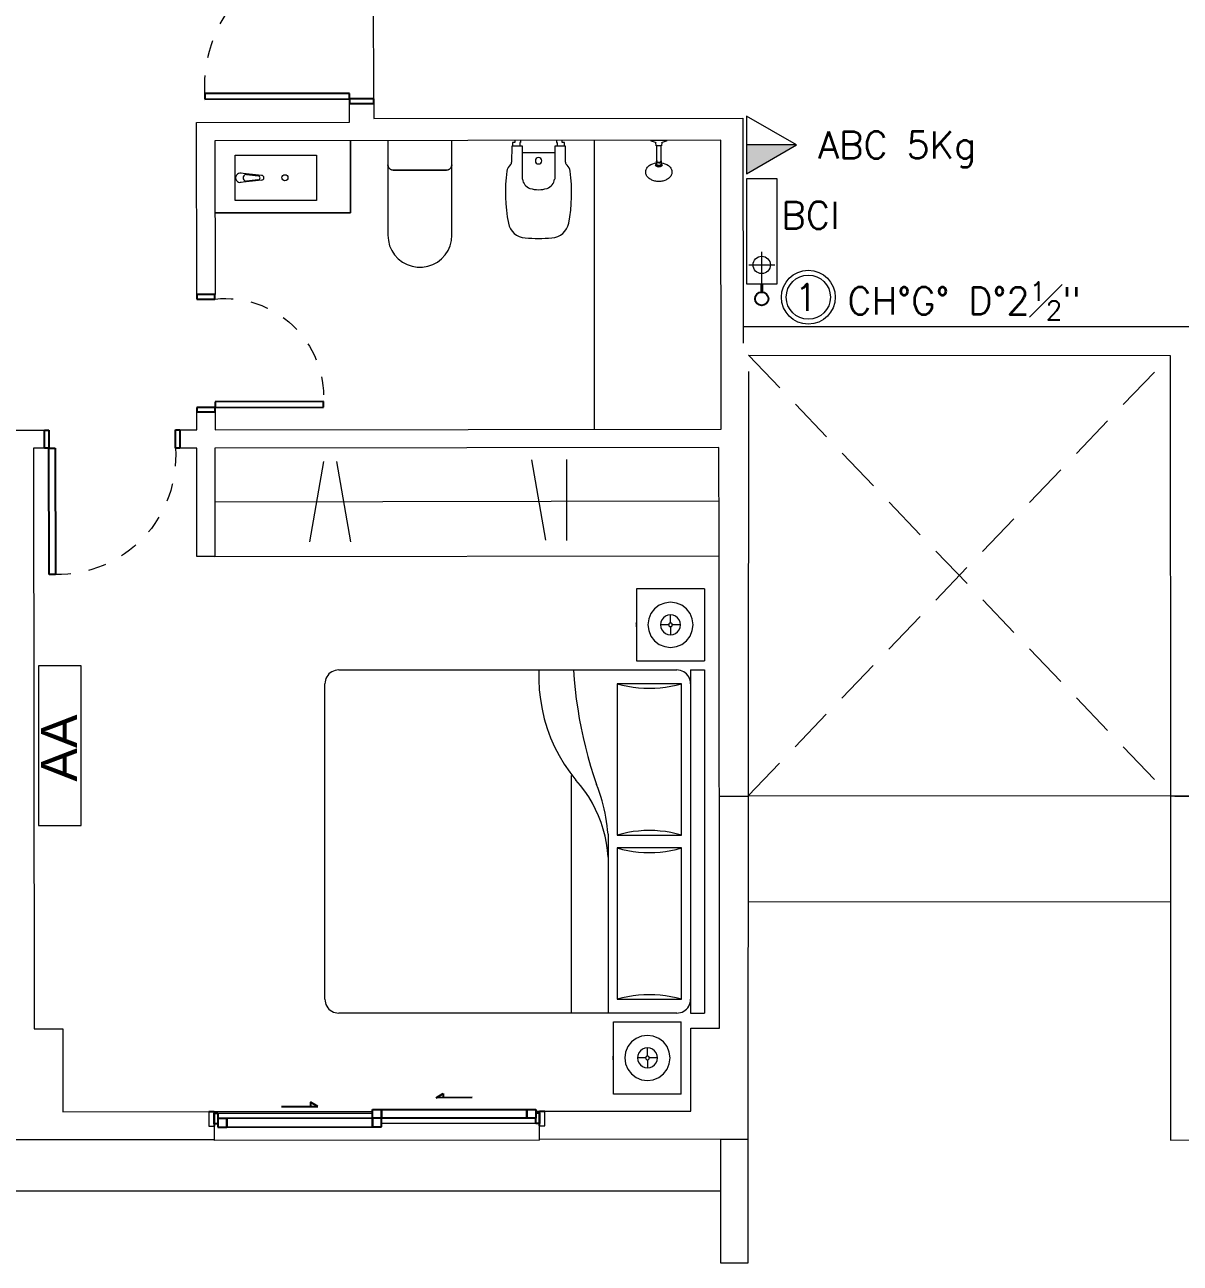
# Model space of a CAD drawing. Header units: millimetres. Extents: x 917 to 1168, y -421 to -23.
# Drawn here: x 1062.78 to 1069.17, y -298.29 to -291.43 of the extents above; entities that cross this region are included whole.
import ezdxf
from ezdxf.enums import TextEntityAlignment as Align

# ---------------------------------------------------------------- set-up
doc = ezdxf.new("R2010")
doc.units = ezdxf.units.MM
doc.header["$LTSCALE"] = 0.1
for name, pattern in [('CONTINUA', [0]), ('HIDDEN', [0.375, 0.25, -0.125]), ('Trazo', [0.00635, 0.003175, -0.003175])]:
    doc.linetypes.add(name, pattern=pattern)
doc.layers.get('0').update_dxf_attribs({"lineweight": 5})
for name, color, linetype, lineweight in [('00_Incendio_Bocas Incendio', 1, 'Continuous', 30), ('00_Incendio_Cañeria', 1, 'Continuous', 30), ('00_Incendio_Matafuego', 1, 'Continuous', 20), ('00_Incendio_Montantes', 1, 'Continuous', 30), ('00_Incendio_Numeracion Montantes', 1, 'Continuous', 30), ('00_Incendio_Textos', 7, 'Continuous', 13), ('A-DETL-GENF', 7, 'Continuous', 5), ('A-DOOR', 7, 'Continuous', 5), ('A-GLAZ', 7, 'Continuous', 5), ('A-GLAZ-SILL', 7, 'Continuous', 5), ('Arq-Equipamiento', 250, 'Continuous', 5), ('MUEBLES', 250, 'Continuous', 5), ('P-SANR-FIXT', 7, 'Continuous', 5)]:
    doc.layers.add(name, color=color, linetype=linetype, lineweight=lineweight)
doc.layers.add('A-DOOR-HDLN', color=5, linetype='Trazo', lineweight=5, true_color=0x0000ff)
doc.styles.add('Instal Sanit', font='techb___.ttf', dxfattribs={"height": 0.15})
doc.styles.add('Romans', font='romans.shx')
doc.styles.get("Standard").update_dxf_attribs({"font": 'arial.ttf'})

# ---------------------------------------------------------------- blocks, each defined once
blk = doc.blocks.new('Family7 - Puerta OBLAK - Acceso-2885777-1-TORRE-ARQ-PB')
at = {"layer": 'A-DOOR', "color": 8, "lineweight": 25}
for p, q in [((-0.425, -0.0668), (-0.425, 0.0668)), ((-0.425, 0.0668), (-0.4, 0.0668)), ((-0.4, 0.0668), (-0.4, -0.0668)), ((0.4, -0.0668), (0.4, 0.0668)), ((0.4, 0.0668), (0.425, 0.0668)), ((0.425, 0.0668), (0.425, -0.0668)), ((-0.4, -0.0668), (-0.425, -0.0668)), ((-0.4, -0.0667), (-0.3693, -0.0667)), ((-0.4, -0.8667), (-0.4, -0.0667)), ((-0.3693, -0.0667), (-0.3693, -0.8667)), ((0.425, -0.0668), (0.4, -0.0668)), ((-0.3693, -0.8667), (-0.4, -0.8667))]:
    blk.add_line(p, q, dxfattribs=at)
at = {"layer": 'A-DOOR-HDLN', "color": 8}
blk.add_arc((-0.3269, -0.1376), 0.7303, 266.67006, 5.56979, dxfattribs=at)
blk = doc.blocks.new('Family6 - Puerta OBLAK - Baño-2882883-1-TORRE-ARQ-PB')
at = {"layer": 'A-DOOR', "color": 8, "lineweight": 25}
for p, q in [((-0.3, 0.6507), (-0.2685, 0.6507)), ((-0.3, 0.0507), (-0.3, 0.6507)), ((-0.2685, 0.6507), (-0.2685, 0.0507)), ((-0.325, -0.05), (-0.325, 0.05)), ((-0.325, 0.05), (-0.3, 0.05)), ((-0.2685, 0.0507), (-0.3, 0.0507)), ((-0.3, 0.05), (-0.3, -0.05)), ((0.3, -0.05), (0.3, 0.05)), ((0.3, 0.05), (0.325, 0.05)), ((0.325, 0.05), (0.325, -0.05)), ((-0.3, -0.05), (-0.325, -0.05)), ((0.325, -0.05), (0.3, -0.05))]:
    blk.add_line(p, q, dxfattribs=at)
at = {"layer": 'A-DOOR-HDLN', "color": 8}
blk.add_arc((-0.2437, 0.1049), 0.5464, 354.31204, 92.59832, dxfattribs=at)
blk = doc.blocks.new('Windows_Opening-Slide_UFME_Fenetre_Coulissante_2V - 1_20 x 1_80-2559393-1-TORRE-ARQ-PB')
at = {"layer": 'A-GLAZ', "color": 8, "lineweight": 25}
for p, q in [((-0.9, -0.078), (-0.9, 0.002)), ((-0.88, 0.008), (-0.83, 0.008)), ((-0.88, -0.04), (-0.88, 0.008)), ((-0.83, 0.008), (-0.025, 0.008)), ((-0.83, -0.04), (-0.83, 0.008)), ((-0.83, 0.008), (-0.83, -0.04)), ((-0.025, 0.008), (-0.025, -0.04)), ((-0.025, -0.04), (-0.025, 0.008)), ((-0.025, 0.008), (0.025, 0.008)), ((0.025, 0.008), (0.025, -0.04)), ((0.9, 0.002), (0.9, -0.078)), ((-0.88, -0.011), (-0.9, -0.011)), ((-0.9, -0.011), (-0.9, -0.069)), ((-0.83, -0.04), (-0.88, -0.04)), ((-0.88, -0.069), (-0.88, -0.04)), ((-0.025, -0.04), (-0.83, -0.04)), ((0.025, -0.04), (-0.025, -0.04)), ((0.025, -0.04), (-0.025, -0.04)), ((-0.025, -0.04), (-0.025, -0.088)), ((0.83, -0.04), (0.025, -0.04)), ((0.025, -0.04), (0.025, -0.088)), ((0.025, -0.088), (0.025, -0.04)), ((0.83, -0.088), (0.83, -0.04)), ((0.88, -0.04), (0.83, -0.04)), ((0.83, -0.04), (0.83, -0.088)), ((0.9, -0.011), (0.88, -0.011)), ((0.88, -0.011), (0.88, -0.04)), ((0.88, -0.088), (0.88, -0.04)), ((0.9, -0.069), (0.9, -0.011)), ((-0.93, -0.078), (-0.9, -0.078)), ((-0.9, -0.069), (-0.88, -0.069)), ((-0.5275, -0.106), (-0.3275, -0.106)), ((-0.3675, -0.1291), (-0.3675, -0.106)), ((-0.3275, -0.106), (-0.3675, -0.1291)), ((-0.025, -0.088), (0.025, -0.088)), ((0.025, -0.088), (0.83, -0.088)), ((0.83, -0.088), (0.88, -0.088)), ((0.88, -0.069), (0.9, -0.069)), ((0.9, -0.078), (0.93, -0.078)), ((0.3275, -0.154), (0.3675, -0.1771)), ((0.5275, -0.154), (0.3275, -0.154)), ((0.3675, -0.1771), (0.3675, -0.154))]:
    blk.add_line(p, q, dxfattribs=at)
at = {"layer": 'A-GLAZ', "color": 8}
for p, q in [((0.88, -0.011), (0.025, -0.011)), ((-0.9, -0.078), (-0.025, -0.078)), ((-0.88, -0.069), (-0.025, -0.069)), ((0.88, -0.078), (0.9, -0.078))]:
    blk.add_line(p, q, dxfattribs=at)
at = {"layer": 'A-GLAZ-SILL', "color": 8}
for p, q in [((-0.9, 0.078), (-0.9, 0.082)), ((0.9, 0.082), (-0.9, 0.082)), ((0.9, 0.082), (0.9, 0.078))]:
    blk.add_line(p, q, dxfattribs=at)
blk = doc.blocks.new('Family5 - Puerta OPBLAK - Dormitorio-2880729-1-TORRE-ARQ-PB')
at = {"layer": 'A-DOOR', "color": 8, "lineweight": 25}
for p, q in [((-0.35, 0.05), (-0.375, 0.05)), ((-0.375, 0.05), (-0.375, -0.05)), ((-0.35, -0.05), (-0.35, 0.05)), ((0.375, 0.05), (0.35, 0.05)), ((0.35, 0.05), (0.35, -0.05)), ((0.375, -0.05), (0.375, 0.05)), ((-0.375, -0.05), (-0.35, -0.05)), ((0.35, -0.05), (0.315, -0.05)), ((0.315, -0.05), (0.315, -0.75)), ((0.35, -0.75), (0.35, -0.05)), ((0.35, -0.05), (0.375, -0.05)), ((0.315, -0.75), (0.35, -0.75))]:
    blk.add_line(p, q, dxfattribs=at)
at = {"layer": 'A-DOOR-HDLN', "color": 8}
blk.add_arc((0.3017, -0.0967), 0.6534, 175.89838, 271.16402, dxfattribs=at)
blk = doc.blocks.new('cama grande')
at = {"layer": 'MUEBLES'}
for p, q in [((584.8597, 704.5615), (584.8847, 704.5615)), ((584.8597, 704.5615), (584.8597, 704.1865)), ((584.8847, 704.5615), (585.2597, 704.5615)), ((585.2597, 704.1866), (585.2597, 704.5615)), ((585.3097, 704.5615), (587.2097, 704.5615)), ((585.3097, 704.4853), (585.3097, 704.5615)), ((587.2097, 704.4853), (587.2097, 704.5615)), ((584.9972, 704.4822), (584.9713, 704.4624)), ((585.0273, 704.4947), (584.9972, 704.4822)), ((585.0597, 704.499), (585.0273, 704.4947)), ((585.092, 704.4947), (585.0597, 704.499)), ((585.1221, 704.4822), (585.092, 704.4947)), ((585.148, 704.4624), (585.1221, 704.4822)), ((585.3097, 704.4853), (585.3859, 704.4853)), ((585.3478, 704.475), (585.3395, 704.4695)), ((585.3567, 704.4795), (585.3478, 704.475)), ((585.3661, 704.4827), (585.3567, 704.4795)), ((585.3759, 704.4846), (585.3661, 704.4827)), ((585.3859, 704.4853), (585.3759, 704.4846)), ((585.3859, 704.4853), (587.1335, 704.4853)), ((587.1434, 704.4846), (587.1335, 704.4853)), ((587.1335, 704.4853), (587.2097, 704.4853)), ((587.1532, 704.4827), (587.1434, 704.4846)), ((587.1626, 704.4795), (587.1532, 704.4827)), ((587.1716, 704.475), (587.1626, 704.4795)), ((587.1799, 704.4695), (587.1716, 704.475)), ((584.939, 704.4064), (584.9347, 704.374)), ((584.9515, 704.4365), (584.939, 704.4064)), ((584.9713, 704.4624), (584.9515, 704.4365)), ((585.0208, 704.4129), (585.012, 704.4015)), ((585.0322, 704.4217), (585.0208, 704.4129)), ((585.0454, 704.4272), (585.0322, 704.4217)), ((585.0597, 704.4291), (585.0454, 704.4272)), ((585.0597, 704.4291), (585.0597, 704.384)), ((585.0739, 704.4272), (585.0597, 704.4291)), ((585.0872, 704.4217), (585.0739, 704.4272)), ((585.0986, 704.4129), (585.0872, 704.4217)), ((585.1073, 704.4015), (585.0986, 704.4129)), ((585.1679, 704.4365), (585.148, 704.4624)), ((585.1804, 704.4064), (585.1679, 704.4365)), ((585.1846, 704.374), (585.1804, 704.4064)), ((585.3103, 704.419), (585.3097, 704.4091)), ((585.3097, 703.8376), (585.3097, 704.4091)), ((585.3123, 704.4288), (585.3103, 704.419)), ((585.3155, 704.4382), (585.3123, 704.4288)), ((585.3199, 704.4472), (585.3155, 704.4382)), ((585.3254, 704.4554), (585.3199, 704.4472)), ((585.332, 704.4629), (585.3254, 704.4554)), ((585.3395, 704.4695), (585.332, 704.4629)), ((586.2241, 704.4345), (585.3859, 704.4345)), ((585.3936, 704.4054), (585.3859, 704.4345)), ((585.3859, 704.4345), (585.3859, 704.0789)), ((585.3999, 704.3761), (585.3936, 704.4054)), ((586.2163, 704.4054), (586.21, 704.3761)), ((586.2241, 704.4345), (586.2163, 704.4054)), ((586.2241, 704.0789), (586.2241, 704.4345)), ((587.1335, 704.4345), (586.2953, 704.4345)), ((586.2953, 704.4345), (586.2953, 704.0789)), ((586.303, 704.4054), (586.2953, 704.4345)), ((586.3093, 704.3761), (586.303, 704.4054)), ((587.1257, 704.4054), (587.1194, 704.3761)), ((587.1335, 704.4345), (587.1257, 704.4054)), ((587.1335, 704.0789), (587.1335, 704.4345)), ((587.1873, 704.4629), (587.1799, 704.4695)), ((587.1939, 704.4554), (587.1873, 704.4629)), ((587.1995, 704.4472), (587.1939, 704.4554)), ((587.2039, 704.4382), (587.1995, 704.4472)), ((587.2071, 704.4288), (587.2039, 704.4382)), ((587.209, 704.419), (587.2071, 704.4288)), ((587.2097, 704.4091), (587.209, 704.419)), ((587.2097, 704.4091), (587.2097, 704.0281)), ((587.6329, 704.4338), (587.2579, 704.4338)), ((587.2579, 704.059), (587.2579, 704.4338)), ((587.6579, 704.4338), (587.6329, 704.4338)), ((587.6579, 704.4338), (587.6579, 704.0589)), ((584.9347, 704.374), (584.939, 704.3417)), ((584.939, 704.3417), (584.9515, 704.3116)), ((585.0065, 704.3883), (585.0046, 704.374)), ((585.0496, 704.374), (585.0046, 704.374)), ((585.0046, 704.374), (585.0065, 704.3598)), ((585.012, 704.4015), (585.0065, 704.3883)), ((585.0065, 704.3598), (585.012, 704.3465)), ((585.012, 704.3465), (585.0208, 704.3351)), ((585.05, 704.3766), (585.0496, 704.374)), ((585.0496, 704.374), (585.05, 704.3714)), ((585.051, 704.379), (585.05, 704.3766)), ((585.05, 704.3714), (585.051, 704.369)), ((585.0526, 704.3811), (585.051, 704.379)), ((585.051, 704.369), (585.0526, 704.3669)), ((585.0547, 704.3827), (585.0526, 704.3811)), ((585.0526, 704.3669), (585.0547, 704.3654)), ((585.0571, 704.3837), (585.0547, 704.3827)), ((585.0547, 704.3654), (585.0571, 704.3644)), ((585.0597, 704.384), (585.0571, 704.3837)), ((585.0571, 704.3644), (585.0597, 704.364)), ((585.0623, 704.3837), (585.0597, 704.384)), ((585.0597, 704.364), (585.0623, 704.3644)), ((585.0597, 704.364), (585.0597, 704.319)), ((585.0647, 704.3827), (585.0623, 704.3837)), ((585.0623, 704.3644), (585.0647, 704.3654)), ((585.0667, 704.3811), (585.0647, 704.3827)), ((585.0647, 704.3654), (585.0667, 704.3669)), ((585.0683, 704.379), (585.0667, 704.3811)), ((585.0667, 704.3669), (585.0683, 704.369)), ((585.0693, 704.3766), (585.0683, 704.379)), ((585.0683, 704.369), (585.0693, 704.3714)), ((585.0697, 704.374), (585.0693, 704.3766)), ((585.0693, 704.3714), (585.0697, 704.374)), ((585.0697, 704.374), (585.1147, 704.374)), ((585.0986, 704.3351), (585.1073, 704.3465)), ((585.1128, 704.3883), (585.1073, 704.4015)), ((585.1073, 704.3465), (585.1128, 704.3598)), ((585.1147, 704.374), (585.1128, 704.3883)), ((585.1128, 704.3598), (585.1147, 704.374)), ((585.1679, 704.3116), (585.1804, 704.3417)), ((585.1804, 704.3417), (585.1846, 704.374)), ((585.4049, 704.3465), (585.3999, 704.3761)), ((585.4084, 704.3166), (585.4049, 704.3465)), ((586.205, 704.3465), (586.2015, 704.3166)), ((586.21, 704.3761), (586.205, 704.3465)), ((586.3143, 704.3465), (586.3093, 704.3761)), ((586.3178, 704.3166), (586.3143, 704.3465)), ((587.1144, 704.3465), (587.1109, 704.3166)), ((587.1194, 704.3761), (587.1144, 704.3465)), ((587.3954, 704.3546), (587.3695, 704.3348)), ((587.4256, 704.3671), (587.3954, 704.3546)), ((587.4579, 704.3714), (587.4256, 704.3671)), ((587.4902, 704.3671), (587.4579, 704.3714)), ((587.5204, 704.3546), (587.4902, 704.3671)), ((587.5462, 704.3348), (587.5204, 704.3546)), ((584.9515, 704.3116), (584.9713, 704.2857)), ((584.9713, 704.2857), (584.9972, 704.2658)), ((585.0208, 704.3351), (585.0322, 704.3264)), ((585.0322, 704.3264), (585.0454, 704.3209)), ((585.0454, 704.3209), (585.0597, 704.319)), ((585.0597, 704.319), (585.0739, 704.3209)), ((585.0739, 704.3209), (585.0872, 704.3264)), ((585.0872, 704.3264), (585.0986, 704.3351)), ((585.1221, 704.2658), (585.148, 704.2857)), ((585.148, 704.2857), (585.1679, 704.3116)), ((585.4106, 704.2867), (585.4084, 704.3166)), ((585.4113, 704.2567), (585.4106, 704.2867)), ((586.1994, 704.2867), (586.1987, 704.2567)), ((586.2015, 704.3166), (586.1994, 704.2867)), ((586.32, 704.2867), (586.3178, 704.3166)), ((586.3207, 704.2567), (586.32, 704.2867)), ((587.1088, 704.2867), (587.1081, 704.2567)), ((587.1109, 704.3166), (587.1088, 704.2867)), ((587.3372, 704.2788), (587.3329, 704.2464)), ((587.3497, 704.3089), (587.3372, 704.2788)), ((587.3695, 704.3348), (587.3497, 704.3089)), ((587.4102, 704.2739), (587.4047, 704.2607)), ((587.419, 704.2853), (587.4102, 704.2739)), ((587.4304, 704.2941), (587.419, 704.2853)), ((587.4437, 704.2996), (587.4304, 704.2941)), ((587.4579, 704.3014), (587.4437, 704.2996)), ((587.4579, 704.3014), (587.4579, 704.2564)), ((587.4721, 704.2996), (587.4579, 704.3014)), ((587.4854, 704.2941), (587.4721, 704.2996)), ((587.4968, 704.2853), (587.4854, 704.2941)), ((587.5055, 704.2739), (587.4968, 704.2853)), ((587.511, 704.2607), (587.5055, 704.2739)), ((587.5661, 704.3089), (587.5462, 704.3348)), ((587.5786, 704.2788), (587.5661, 704.3089)), ((587.5828, 704.2464), (587.5786, 704.2788)), ((584.9972, 704.2658), (585.0273, 704.2533)), ((585.0273, 704.2533), (585.0597, 704.2491)), ((585.0597, 704.2491), (585.092, 704.2533)), ((585.092, 704.2533), (585.1221, 704.2658)), ((585.4084, 704.1967), (585.4106, 704.2266)), ((585.4106, 704.2266), (585.4113, 704.2567)), ((586.1987, 704.2567), (586.1994, 704.2266)), ((586.1994, 704.2266), (586.2015, 704.1967)), ((586.3178, 704.1967), (586.32, 704.2266)), ((586.32, 704.2266), (586.3207, 704.2567)), ((587.1081, 704.2567), (587.1088, 704.2266)), ((587.1088, 704.2266), (587.1109, 704.1967)), ((587.3329, 704.2464), (587.3372, 704.2141)), ((587.3372, 704.2141), (587.3497, 704.1839)), ((587.4047, 704.2607), (587.4029, 704.2464)), ((587.4479, 704.2464), (587.4029, 704.2464)), ((587.4029, 704.2464), (587.4047, 704.2322)), ((587.4047, 704.2322), (587.4102, 704.2189)), ((587.4102, 704.2189), (587.419, 704.2075)), ((587.419, 704.2075), (587.4304, 704.1988)), ((587.4482, 704.249), (587.4479, 704.2464)), ((587.4479, 704.2464), (587.4482, 704.2438)), ((587.4492, 704.2514), (587.4482, 704.249)), ((587.4482, 704.2438), (587.4492, 704.2414)), ((587.4508, 704.2535), (587.4492, 704.2514)), ((587.4492, 704.2414), (587.4508, 704.2393)), ((587.4529, 704.2551), (587.4508, 704.2535)), ((587.4508, 704.2393), (587.4529, 704.2377)), ((587.4553, 704.2561), (587.4529, 704.2551)), ((587.4529, 704.2377), (587.4553, 704.2367)), ((587.4579, 704.2564), (587.4553, 704.2561)), ((587.4553, 704.2367), (587.4579, 704.2364)), ((587.4605, 704.2561), (587.4579, 704.2564)), ((587.4579, 704.2364), (587.4605, 704.2367)), ((587.4579, 704.2364), (587.4579, 704.1914)), ((587.4629, 704.2551), (587.4605, 704.2561)), ((587.4605, 704.2367), (587.4629, 704.2377)), ((587.465, 704.2535), (587.4629, 704.2551)), ((587.4629, 704.2377), (587.465, 704.2393)), ((587.4666, 704.2514), (587.465, 704.2535)), ((587.465, 704.2393), (587.4666, 704.2414)), ((587.4676, 704.249), (587.4666, 704.2514)), ((587.4666, 704.2414), (587.4676, 704.2438)), ((587.4679, 704.2464), (587.4676, 704.249)), ((587.4676, 704.2438), (587.4679, 704.2464)), ((587.4679, 704.2464), (587.5129, 704.2464)), ((587.4854, 704.1988), (587.4968, 704.2075)), ((587.4968, 704.2075), (587.5055, 704.2189)), ((587.5055, 704.2189), (587.511, 704.2322)), ((587.5129, 704.2464), (587.511, 704.2607)), ((587.511, 704.2322), (587.5129, 704.2464)), ((587.5661, 704.1839), (587.5786, 704.2141)), ((587.5786, 704.2141), (587.5828, 704.2464)), ((584.8597, 704.1865), (585.2597, 704.1866)), ((585.0489, 704.1866), (585.0488, 704.1866)), ((585.0488, 704.1866), (585.0488, 704.1839)), ((585.0489, 704.1839), (585.0488, 704.1839)), ((585.0489, 704.1839), (585.0489, 704.1866)), ((585.0492, 704.1839), (585.0489, 704.1839)), ((585.0492, 704.1839), (585.0492, 704.1866)), ((585.0498, 704.1839), (585.0492, 704.1839)), ((585.0498, 704.1839), (585.0498, 704.1866)), ((585.0498, 704.1839), (585.0506, 704.1839)), ((585.0506, 704.1839), (585.0506, 704.1866)), ((585.0506, 704.1839), (585.0515, 704.1839)), ((585.0515, 704.1839), (585.0515, 704.1866)), ((585.0515, 704.1839), (585.0526, 704.1839)), ((585.0526, 704.1839), (585.0526, 704.1866)), ((585.0526, 704.1839), (585.0539, 704.1839)), ((585.0539, 704.1839), (585.0539, 704.1866)), ((585.0539, 704.1839), (585.0553, 704.1839)), ((585.0553, 704.1839), (585.0553, 704.1866)), ((585.0553, 704.1839), (585.0568, 704.1839)), ((585.0568, 704.1839), (585.0568, 704.1866)), ((585.0568, 704.1839), (585.0584, 704.1839)), ((585.0584, 704.1839), (585.0584, 704.1866)), ((585.0584, 704.1839), (585.06, 704.1839)), ((585.06, 704.1839), (585.06, 704.1866)), ((585.06, 704.1839), (585.0616, 704.1839)), ((585.0616, 704.1839), (585.0616, 704.1866)), ((585.0616, 704.1839), (585.0631, 704.1839)), ((585.0631, 704.1839), (585.0631, 704.1866)), ((585.0631, 704.1839), (585.0646, 704.1839)), ((585.0646, 704.1839), (585.0646, 704.1866)), ((585.0646, 704.1839), (585.066, 704.1839)), ((585.066, 704.1839), (585.066, 704.1866)), ((585.066, 704.1839), (585.0673, 704.1839)), ((585.0673, 704.1839), (585.0673, 704.1866)), ((585.0673, 704.1839), (585.0684, 704.1839)), ((585.0684, 704.1839), (585.0684, 704.1866)), ((585.0684, 704.1839), (585.0694, 704.1839)), ((585.0694, 704.1839), (585.0694, 704.1866)), ((585.0694, 704.1839), (585.0701, 704.1839)), ((585.0701, 704.1839), (585.0701, 704.1866)), ((585.0707, 704.1839), (585.0701, 704.1839)), ((585.0707, 704.1839), (585.0707, 704.1866)), ((585.071, 704.1839), (585.0707, 704.1839)), ((585.071, 704.1839), (585.071, 704.1866)), ((585.0711, 704.1839), (585.071, 704.1839)), ((585.0711, 704.1866), (585.0711, 704.1839)), ((585.2597, 704.1866), (585.2597, 704.1866)), ((585.3936, 704.1079), (585.3999, 704.1372)), ((585.3999, 704.1372), (585.4049, 704.1668)), ((585.4049, 704.1668), (585.4084, 704.1967)), ((586.2015, 704.1967), (586.205, 704.1668)), ((586.205, 704.1668), (586.21, 704.1372)), ((586.21, 704.1372), (586.2163, 704.1079)), ((586.303, 704.1079), (586.3093, 704.1372)), ((586.3093, 704.1372), (586.3143, 704.1668)), ((586.3143, 704.1668), (586.3178, 704.1967)), ((587.1109, 704.1967), (587.1144, 704.1668)), ((587.1144, 704.1668), (587.1194, 704.1372)), ((587.1194, 704.1372), (587.1257, 704.1079)), ((587.3497, 704.1839), (587.3695, 704.1581)), ((587.3695, 704.1581), (587.3954, 704.1382)), ((587.3954, 704.1382), (587.4256, 704.1257)), ((587.4304, 704.1988), (587.4437, 704.1933)), ((587.4437, 704.1933), (587.4579, 704.1914)), ((587.4579, 704.1914), (587.4721, 704.1933)), ((587.4721, 704.1933), (587.4854, 704.1988)), ((587.4902, 704.1257), (587.5204, 704.1382)), ((587.5204, 704.1382), (587.5462, 704.1581)), ((587.5462, 704.1581), (587.5661, 704.1839)), ((585.3859, 704.0789), (585.3936, 704.1079)), ((585.3859, 704.0789), (586.2241, 704.0789)), ((586.2163, 704.1079), (586.2241, 704.0789)), ((586.2953, 704.0789), (586.303, 704.1079)), ((586.2953, 704.0789), (587.1335, 704.0789)), ((587.1257, 704.1079), (587.1335, 704.0789)), ((587.4256, 704.1257), (587.4579, 704.1215)), ((587.4579, 704.1215), (587.4902, 704.1257)), ((586.0338, 703.995), (586.0112, 703.9882)), ((586.0566, 704.0012), (586.0338, 703.995)), ((586.0794, 704.0068), (586.0566, 704.0012)), ((586.1025, 704.0118), (586.0794, 704.0068)), ((586.1256, 704.0162), (586.1025, 704.0118)), ((586.1488, 704.0201), (586.1256, 704.0162)), ((586.1722, 704.0233), (586.1488, 704.0201)), ((586.1915, 704.0018), (586.1541, 703.9898)), ((586.1956, 704.026), (586.1722, 704.0233)), ((586.2295, 704.0116), (586.1915, 704.0018)), ((586.2191, 704.0281), (586.1956, 704.026)), ((586.2191, 704.0281), (586.3461, 704.0281)), ((586.268, 704.0193), (586.2295, 704.0116)), ((586.3069, 704.0248), (586.268, 704.0193)), ((586.3461, 704.0281), (586.3069, 704.0248)), ((586.3461, 704.0281), (587.2097, 704.0281)), ((587.2097, 704.0281), (587.2097, 703.8249)), ((587.2579, 704.0589), (587.2579, 704.059)), ((587.6579, 704.0589), (587.2579, 704.0589)), ((587.4464, 704.059), (587.4464, 704.0562)), ((587.4464, 704.0562), (587.4465, 704.0562)), ((587.4465, 704.0562), (587.4465, 704.059)), ((587.4465, 704.0562), (587.4469, 704.0562)), ((587.4469, 704.0562), (587.4469, 704.059)), ((587.4469, 704.0562), (587.4475, 704.0562)), ((587.4475, 704.0562), (587.4475, 704.059)), ((587.4482, 704.0562), (587.4475, 704.0562)), ((587.4482, 704.0562), (587.4482, 704.059)), ((587.4492, 704.0562), (587.4482, 704.0562)), ((587.4492, 704.0562), (587.4492, 704.059)), ((587.4503, 704.0562), (587.4492, 704.0562)), ((587.4503, 704.0562), (587.4503, 704.059)), ((587.4515, 704.0562), (587.4503, 704.0562)), ((587.4515, 704.0562), (587.4515, 704.059)), ((587.4529, 704.0562), (587.4515, 704.0562)), ((587.4529, 704.0562), (587.4529, 704.059)), ((587.4545, 704.0562), (587.4529, 704.0562)), ((587.4545, 704.0562), (587.4545, 704.059)), ((587.456, 704.0562), (587.4545, 704.0562)), ((587.456, 704.0562), (587.456, 704.059)), ((587.4576, 704.0562), (587.456, 704.0562)), ((587.4576, 704.0562), (587.4576, 704.059)), ((587.4592, 704.0562), (587.4576, 704.0562)), ((587.4592, 704.0562), (587.4592, 704.059)), ((587.4608, 704.0562), (587.4592, 704.0562)), ((587.4608, 704.0562), (587.4608, 704.059)), ((587.4622, 704.0562), (587.4608, 704.0562)), ((587.4622, 704.0562), (587.4622, 704.059)), ((587.4636, 704.0562), (587.4622, 704.0562)), ((587.4636, 704.0562), (587.4636, 704.059)), ((587.4649, 704.0562), (587.4636, 704.0562)), ((587.4649, 704.0562), (587.4649, 704.059)), ((587.4661, 704.0562), (587.4649, 704.0562)), ((587.4661, 704.0562), (587.4661, 704.059)), ((587.467, 704.0562), (587.4661, 704.0562)), ((587.467, 704.0562), (587.467, 704.059)), ((587.4678, 704.0562), (587.467, 704.0562)), ((587.4678, 704.0562), (587.4678, 704.059)), ((587.4678, 704.0562), (587.4683, 704.0562)), ((587.4683, 704.0562), (587.4683, 704.059)), ((587.4683, 704.0562), (587.4687, 704.0562)), ((587.4687, 704.059), (587.4688, 704.059)), ((587.4687, 704.0562), (587.4687, 704.059)), ((587.4687, 704.0562), (587.4688, 704.0562)), ((587.4688, 704.059), (587.4688, 704.0562)), ((585.7896, 703.9164), (585.8417, 703.9312)), ((585.8417, 703.9312), (585.8934, 703.9473)), ((585.8934, 703.9473), (585.9447, 703.9646)), ((585.9667, 703.973), (585.9447, 703.9646)), ((585.9889, 703.9809), (585.9667, 703.973)), ((586.0112, 703.9882), (585.9889, 703.9809)), ((586.0468, 703.9415), (586.013, 703.9214)), ((586.0816, 703.9596), (586.0468, 703.9415)), ((586.1174, 703.9757), (586.0816, 703.9596)), ((586.1541, 703.9898), (586.1174, 703.9757)), ((585.4713, 703.8527), (585.5249, 703.8602)), ((585.5249, 703.8602), (585.5784, 703.869)), ((585.5784, 703.869), (585.6316, 703.879)), ((585.6316, 703.879), (585.6845, 703.8902)), ((585.6845, 703.8902), (585.7372, 703.9027)), ((585.7372, 703.9027), (585.7896, 703.9164)), ((585.9492, 703.8757), (585.9193, 703.8503)), ((585.9804, 703.8995), (585.9492, 703.8757)), ((586.013, 703.9214), (585.9804, 703.8995)), ((585.3097, 703.8376), (585.3637, 703.8414)), ((585.3097, 703.6456), (585.3097, 703.8376)), ((585.3637, 703.8414), (585.4176, 703.8464)), ((585.4176, 703.8464), (585.4713, 703.8527)), ((585.8307, 703.7858), (585.876, 703.8167)), ((585.876, 703.8167), (585.9193, 703.8503)), ((585.8939, 703.8249), (587.2097, 703.8249)), ((587.2097, 703.8249), (587.2097, 702.5377)), ((585.6848, 703.7105), (585.7349, 703.7326)), ((585.7349, 703.7326), (585.7836, 703.7577)), ((585.7836, 703.7577), (585.8307, 703.7858)), ((585.4192, 703.6476), (585.4736, 703.6537)), ((585.4736, 703.6537), (585.5276, 703.663)), ((585.5276, 703.663), (585.581, 703.6756)), ((585.581, 703.6756), (585.6334, 703.6915)), ((585.6334, 703.6915), (585.6848, 703.7105)), ((585.3097, 703.6456), (585.3645, 703.645)), ((585.3097, 702.5377), (585.3097, 703.6456)), ((585.3645, 703.645), (585.4192, 703.6476)), ((585.3097, 702.5377), (585.3103, 702.5277)), ((585.3103, 702.5277), (585.3123, 702.5179)), ((585.3123, 702.5179), (585.3155, 702.5085)), ((585.3155, 702.5085), (585.3199, 702.4996)), ((585.3199, 702.4996), (585.3254, 702.4913)), ((585.3254, 702.4913), (585.332, 702.4838)), ((587.1873, 702.4838), (587.1939, 702.4913)), ((587.1939, 702.4913), (587.1995, 702.4996)), ((587.1995, 702.4996), (587.2039, 702.5085)), ((587.2039, 702.5085), (587.2071, 702.5179)), ((587.2071, 702.5179), (587.209, 702.5277)), ((587.209, 702.5277), (587.2097, 702.5377)), ((585.332, 702.4838), (585.3395, 702.4772)), ((585.3395, 702.4772), (585.3478, 702.4717)), ((585.3478, 702.4717), (585.3567, 702.4673)), ((585.3567, 702.4673), (585.3661, 702.464)), ((585.3661, 702.464), (585.3759, 702.4621)), ((585.3759, 702.4621), (585.3859, 702.4615)), ((587.1335, 702.4615), (585.3859, 702.4615)), ((587.1335, 702.4615), (587.1434, 702.4621)), ((587.1434, 702.4621), (587.1532, 702.464)), ((587.1532, 702.464), (587.1626, 702.4673)), ((587.1626, 702.4673), (587.1716, 702.4717)), ((587.1716, 702.4717), (587.1799, 702.4772)), ((587.1799, 702.4772), (587.1873, 702.4838))]:
    blk.add_line(p, q, dxfattribs=at)
blk = doc.blocks.new('Sanitary_Toilets_Ceramica-Catalano_Zero-70-One-Piece-Close-Coupled-Syphonic - Default-V1-2-TORRE-ARQ- PB _-2_14_')
at = {"layer": 'A-DETL-GENF', "color": 8}
for p, q in [((0.0444, 0.177), (0.0015, 0.177)), ((0.0887, 0.177), (0.0444, 0.177)), ((0.1331, 0.177), (0.0887, 0.177)), ((0.1331, 0.177), (0.1423, 0.1755)), ((0.524, 0.177), (0.1331, 0.177)), ((0.1423, 0.1755), (0.1331, 0.177)), ((0.1423, 0.1755), (0.1507, 0.1713)), ((0.1507, 0.1713), (0.1423, 0.1755)), ((0.1507, 0.1713), (0.1573, 0.1646)), ((0.1573, 0.1646), (0.1507, 0.1713)), ((0.1573, 0.1646), (0.1616, 0.1563)), ((0.1616, 0.1563), (0.1573, 0.1646)), ((0.1616, 0.1563), (0.1631, 0.147)), ((0.1631, 0.147), (0.1616, 0.1563)), ((0.1631, 0.147), (0.1631, -0.147)), ((0.1631, 0.098), (0.1631, 0.147)), ((0.5531, 0.1746), (0.524, 0.177)), ((0.5815, 0.1674), (0.5531, 0.1746)), ((0.6082, 0.1557), (0.5815, 0.1674)), ((0.6327, 0.1397), (0.6082, 0.1557)), ((0.6542, 0.1199), (0.6327, 0.1397)), ((0.1631, 0.049), (0.1631, 0.098)), ((0.6722, 0.0968), (0.6542, 0.1199)), ((0.6861, 0.0711), (0.6722, 0.0968)), ((0.6956, 0.0435), (0.6861, 0.0711)), ((0.1631, 0), (0.1631, 0.049)), ((0.7004, 0.0146), (0.6956, 0.0435)), ((0.7004, -0.0146), (0.7004, 0.0146)), ((0.1631, -0.049), (0.1631, 0)), ((0.1631, -0.098), (0.1631, -0.049)), ((0.6861, -0.0711), (0.6956, -0.0435)), ((0.6956, -0.0435), (0.7004, -0.0146)), ((0.1631, -0.147), (0.1631, -0.098)), ((0.6327, -0.1397), (0.6542, -0.1199)), ((0.6542, -0.1199), (0.6722, -0.0968)), ((0.6722, -0.0968), (0.6861, -0.0711)), ((0.0015, -0.177), (0.0444, -0.177)), ((0.0444, -0.177), (0.0887, -0.177)), ((0.0887, -0.177), (0.1331, -0.177)), ((0.1423, -0.1755), (0.1331, -0.177)), ((0.1331, -0.177), (0.1423, -0.1755)), ((0.1331, -0.177), (0.524, -0.177)), ((0.1507, -0.1713), (0.1423, -0.1755)), ((0.1423, -0.1755), (0.1507, -0.1713)), ((0.1573, -0.1646), (0.1507, -0.1713)), ((0.1507, -0.1713), (0.1573, -0.1646)), ((0.1616, -0.1563), (0.1573, -0.1646)), ((0.1573, -0.1646), (0.1616, -0.1563)), ((0.1631, -0.147), (0.1616, -0.1563)), ((0.1616, -0.1563), (0.1631, -0.147)), ((0.524, -0.177), (0.5531, -0.1746)), ((0.5531, -0.1746), (0.5815, -0.1674)), ((0.5815, -0.1674), (0.6082, -0.1557)), ((0.6082, -0.1557), (0.6327, -0.1397))]:
    blk.add_line(p, q, dxfattribs=at)
blk = doc.blocks.new('Vitreous china bidet _ Debba _ Roca _ 355994xx0 - White - Debba- Roca-2705266-2-TORRE-ARQ- PB _-2_14_')
at = {"layer": 'P-SANR-FIXT', "color": 8}
for p, q in [((0.0357, 0.0802), (0.0357, 0.2622)), ((0.2143, 0.2622), (0.2143, 0.0802)), ((-0.0236, 0.1689), (-0.0236, 0.0802)), ((0.2736, 0.0802), (0.2738, 0.1687)), ((-0.0236, 0.0802), (-0.0194, 0.0802)), ((-0.0194, 0.0802), (-0.0194, 0.0596)), ((-0.0194, 0.0802), (0.0221, 0.0802)), ((0.0221, 0.0802), (0.0357, 0.0802)), ((0.0221, 0.0596), (0.0221, 0.0802)), ((0.0357, 0.1159), (0.2143, 0.1159)), ((0.2143, 0.0802), (0.2279, 0.0802)), ((0.2279, 0.0802), (0.2694, 0.0802)), ((0.2279, 0.0596), (0.2279, 0.0802)), ((0.2694, 0.0596), (0.2694, 0.0802)), ((0.2694, 0.0802), (0.2736, 0.0802)), ((-0.0194, 0.0596), (-0.006, 0.0596)), ((-0.006, 0.0596), (-0.006, 0.0508)), ((0.026, 0.0596), (0.0221, 0.0596)), ((0.026, 0.0508), (0.026, 0.0596)), ((0.224, 0.0596), (0.2279, 0.0596)), ((0.224, 0.0508), (0.224, 0.0596)), ((0.256, 0.0508), (0.256, 0.0596)), ((0.256, 0.0596), (0.2694, 0.0596))]:
    blk.add_line(p, q, dxfattribs=at)
for centre, radius, start, end in [((0.0575, 0.4868), 0.1013, 93.86915, 168.75559), ((0.125, -0.5106), 1.1009, 86.13085, 93.86915), ((0.1925, 0.4868), 0.1013, 11.24441, 86.13085), ((0.8089, 0.3374), 0.8673, 168.75559, 187.87391), ((-0.5589, 0.3374), 0.8673, 352.12609, 11.24441), ((0.1, 0.2529), 0.0649, 110.16908, 171.83092), ((0.1293, 0.1353), 0.1859, 91.32885, 106.15101), ((0.1207, 0.1353), 0.1859, 73.84899, 88.67115), ((0.15, 0.2529), 0.0649, 8.16908, 69.83092), ((0.0086, 0.2267), 0.0594, 187.87391, 225.1331), ((0.2414, 0.2267), 0.0594, 311.25476, 352.12609), ((-0.0411, 0.1689), 0.0175, 0, 63.70008), ((0.125, 0.1608), 0.0175, 0, 180), ((0.125, 0.1608), 0.0175, 180, 0), ((0.2904, 0.1686), 0.0167, 126.27151, 179.72849)]:
    blk.add_arc(centre, radius, start, end, dxfattribs=at)
blk = doc.blocks.new('Shower-Valve_Trim-KOHLER-Alteo-K-TS45106 - 2_5 GPM_ 2BZ-Oil-Rubed Nickel-V7-2-TORRE-ARQ- PB _-2_14_')
at = {"layer": 'P-SANR-FIXT', "color": 8}
for p, q in [((2.5169, -14.2613), (2.5063, -14.3045)), ((2.5274, -14.2181), (2.5169, -14.2613)), ((2.5304, -14.2201), (2.5274, -14.2181)), ((2.5491, -14.2543), (2.5352, -14.2486)), ((2.544, -14.2785), (2.5489, -14.2585)), ((2.5489, -14.2585), (2.5496, -14.2555)), ((2.6277, -14.2778), (2.5489, -14.2585)), ((2.5063, -14.3045), (2.5099, -14.304)), ((2.5273, -14.281), (2.5422, -14.2823)), ((2.5433, -14.2816), (2.544, -14.2785)), ((2.544, -14.2785), (2.6228, -14.2978)), ((2.6228, -14.2978), (2.6275, -14.299)), ((2.6273, -14.3012), (2.6353, -14.3032)), ((2.6277, -14.2778), (2.6324, -14.2789)), ((2.6412, -14.2788), (2.6333, -14.2768)), ((2.6353, -14.3032), (2.6403, -14.3044)), ((2.6412, -14.2788), (2.6463, -14.28))]:
    blk.add_line(p, q, dxfattribs=at)
for centre, radius, start, end in [((2.5286, -14.2227), 0.00317, 6.88973, 54.99277), ((2.3096, -14.2492), 0.2237, 0.86448, 6.88973), ((2.5364, -14.2458), 0.00308, 180.86448, 247.69643), ((2.5487, -14.2552), 0.000995, 346.24425, 67.69643), ((2.7256, -14.3114), 0.0905, 131.08312, 158.8669), ((2.697, -14.2785), 0.0469, 98.13329, 131.08312), ((2.696, -14.2716), 0.0399, 63.16756, 98.13329), ((2.6956, -14.2724), 0.0408, 36.25317, 63.16756), ((2.6759, -14.2869), 0.0652, 13.90573, 36.25317), ((2.5094, -14.3008), 0.00318, 277.49573, 325.59877), ((2.3275, -14.1762), 0.2237, 325.59877, 331.62402), ((2.527, -14.284), 0.00308, 84.79207, 151.62402), ((2.5423, -14.2813), 0.000995, 264.79207, 346.24425), ((2.629, -14.2944), 0.00706, 209.18005, 256.24425), ((2.6316, -14.2837), 0.00706, 76.24425, 123.30845), ((2.7252, -14.3132), 0.0905, 173.6216, 201.40538), ((2.6532, -14.2979), 0.0156, 203.24425, 228.68804), ((2.6423, -14.2962), 0.00848, 256.24425, 285.40268), ((2.6414, -14.2929), 0.0119, 285.40268, 336.41209), ((2.6547, -14.2917), 0.0156, 103.80047, 129.24425), ((2.6364, -14.3294), 0.0206, 46.321, 64.72443), ((2.6442, -14.2882), 0.00848, 47.08582, 76.24425), ((2.6419, -14.2907), 0.0119, 356.07641, 47.08582), ((2.639, -14.2912), 0.0148, 333.96033, 346.24425), ((2.639, -14.2912), 0.0148, 346.24425, 358.52817), ((2.6544, -14.2561), 0.0206, 267.76407, 286.1675), ((2.642, -14.2919), 0.0998, 333.27475, 346.24425), ((2.642, -14.2919), 0.0998, 346.24425, 359.21375), ((2.6548, -14.2921), 0.0869, 359.21375, 13.90573), ((2.6846, -14.3292), 0.0469, 201.40538, 234.35521), ((2.6805, -14.3348), 0.0399, 234.35521, 269.32094), ((2.6805, -14.334), 0.0408, 269.32094, 296.23533), ((2.6697, -14.312), 0.0652, 296.23533, 318.58277), ((2.6535, -14.2977), 0.0869, 318.58277, 333.27475)]:
    blk.add_arc(centre, radius, start, end, dxfattribs=at)
for centre, major_axis, start_param, end_param in [((2.63, -14.289), (0.0025, 0.01), 3.141593, 4.712389), ((2.63, -14.289), (0.0025, 0.01), 4.712389, 6.283185), ((2.6499, -14.2938), (0.0042, 0.0171), 2.888228, 4.712389), ((2.6499, -14.2938), (0.00241, 0.00985), 3.041039, 4.712389), ((2.6499, -14.2938), (0.0042, 0.0171), 4.712389, 6.53655), ((2.6499, -14.2938), (0.00241, 0.00985), 4.712389, 6.383739)]:
    blk.add_ellipse(centre, major_axis=major_axis, ratio=0.707107, start_param=start_param, end_param=end_param, dxfattribs=at)
for points in [[(2.6393, -14.2912), (2.6389, -14.2927), (2.6378, -14.2956), (2.6351, -14.2992), (2.632, -14.301), (2.6293, -14.3015), (2.628, -14.3014), (2.6273, -14.3012)], [(2.6393, -14.2912), (2.6397, -14.2897), (2.64, -14.2867), (2.6392, -14.2823), (2.6374, -14.2792), (2.6352, -14.2775), (2.634, -14.277), (2.6333, -14.2768)]]:
    blk.add_open_spline(points, degree=3, knots=[1.570796, 1.570796, 1.570796, 1.570796, 1.963495, 2.356194, 2.748894, 2.945243, 3.141593, 3.141593, 3.141593, 3.141593], dxfattribs=at)
blk = doc.blocks.new('Bacha 45x25cm')
at = {"layer": 'MUEBLES', "color": 8}
for p, q in [((0.1116, 0.1456), (0.0994, 0.0278)), ((0.1384, 0.1456), (0.1506, 0.0278)), ((0.1062, 0.0625), (0.1134, 0.1271)), ((0.1367, 0.1258), (0.1438, 0.0625))]:
    blk.add_line(p, q, dxfattribs=at)
blk.add_lwpolyline([(0, 0.45), (0.25, 0.45), (0.25, 0), (0, 0)], close=True, dxfattribs=at)
blk.add_circle((0.125, 0.275), 0.0166, dxfattribs=at)
for centre, radius, start, end in [((0.125, 0.1456), 0.0134, 0, 180), ((0.125, 0.1258), 0.0117, 360, 173.64144), ((0.125, 0.0278), 0.0256, 168.17214, 11.82786), ((0.125, 0.0625), 0.0188, 167.28289, 12.84679)]:
    blk.add_arc(centre, radius, start, end, dxfattribs=at)
blk = doc.blocks.new('T1-1 P-2020')
at = {"color": 8, "lineweight": 5}
for p, q in [((4097.5169, 1283.3649), (4097.5161, 1284.1649)), ((4097.3835, 1283.2358), (4097.3834, 1283.3398)), ((4097.5169, 1283.3399), (4097.517, 1283.2559)), ((4097.517, 1283.2559), (4099.5595, 1283.2579)), ((4099.5595, 1283.2579), (4099.5617, 1282.0133)), ((4096.5365, 1283.2349), (4097.3835, 1283.2358)), ((4096.5374, 1282.2819), (4096.5365, 1283.2349)), ((4099.4381, 1283.1363), (4096.6381, 1283.1335)), ((4096.6381, 1283.1335), (4096.6389, 1282.282)), ((4097.3883, 1282.7335), (4097.3879, 1283.1342)), ((4097.3881, 1283.1343), (4097.3885, 1282.7343)), ((4098.7381, 1281.5363), (4098.7381, 1283.1363)), ((4099.4397, 1281.5363), (4099.4381, 1283.1363)), ((4097.3885, 1282.7343), (4096.6385, 1282.7335)), ((4096.6385, 1282.7335), (4097.3883, 1282.7335)), ((4096.5382, 1282.2819), (4096.5374, 1282.2819)), ((4096.6389, 1282.282), (4096.6382, 1282.282)), ((4102.0831, 1282.1036), (4099.5617, 1282.1033)), ((4099.5919, 1281.9458), (4101.9257, 1281.9438)), ((4101.9257, 1281.9438), (4101.9267, 1279.5039)), ((4099.5919, 1281.8558), (4099.5876, 1277.6045)), ((4096.5382, 1281.5319), (4096.5381, 1281.6319)), ((4096.5381, 1281.6319), (4096.5388, 1281.6319)), ((4096.6388, 1281.632), (4096.6396, 1281.632)), ((4096.6396, 1281.632), (4096.6396, 1281.657)), ((4096.6396, 1281.632), (4096.6397, 1281.5335)), ((4096.6397, 1281.5335), (4099.4397, 1281.5363)), ((4095.5345, 1281.5309), (4095.6945, 1281.5311)), ((4096.4445, 1281.5318), (4096.5382, 1281.5319)), ((4095.6946, 1281.4311), (4095.6346, 1281.431)), ((4095.6346, 1281.431), (4095.6378, 1278.2155)), ((4096.5375, 1281.4319), (4096.4446, 1281.4318)), ((4096.5381, 1280.8319), (4096.5375, 1281.4319)), ((4099.4278, 1281.4348), (4096.6375, 1281.432)), ((4096.6375, 1281.432), (4096.6381, 1280.832)), ((4099.4283, 1280.8842), (4099.4278, 1281.4348)), ((4097.2393, 1281.3564), (4097.1616, 1280.9132)), ((4097.3112, 1281.3564), (4097.3889, 1280.9132)), ((4098.39, 1281.3658), (4098.4677, 1280.9225)), ((4098.5835, 1281.3692), (4098.5835, 1280.9192)), ((4099.4281, 1281.1373), (4096.6378, 1281.132)), ((4099.431, 1278.2198), (4099.4283, 1280.8842)), ((4096.6381, 1280.832), (4096.5381, 1280.8319)), ((4096.6381, 1280.832), (4099.4284, 1280.8348)), ((4099.5895, 1279.5029), (4099.4297, 1279.5029)), ((4101.9267, 1279.5039), (4099.5895, 1279.5062)), ((4107.4258, 1279.5061), (4101.9267, 1279.5039)), ((4095.6378, 1278.2155), (4095.7968, 1278.2157)), ((4095.7968, 1278.2157), (4095.7973, 1277.7567)), ((4099.272, 1278.2197), (4099.431, 1278.2198)), ((4099.2725, 1277.7602), (4099.272, 1278.2197)), ((4095.7973, 1277.7567), (4096.6049, 1277.7575)), ((4096.6049, 1277.7575), (4096.605, 1277.6775)), ((4098.4649, 1277.7593), (4099.2725, 1277.7602)), ((4098.465, 1277.6793), (4098.4649, 1277.7593)), ((4096.605, 1277.6775), (4096.635, 1277.6775)), ((4096.635, 1277.6775), (4096.635, 1277.6015)), ((4098.435, 1277.6033), (4098.435, 1277.6793)), ((4098.435, 1277.6793), (4098.465, 1277.6793)), ((4096.635, 1277.6015), (4095.4824, 1277.6004)), ((4099.5876, 1277.6045), (4098.435, 1277.6033))]:
    blk.add_line(p, q, dxfattribs=at)
at = {"color": 8, "linetype": 'HIDDEN', "lineweight": 5, "ltscale": 10}
for p, q in [((4099.5919, 1281.9458), (4101.9267, 1279.5039)), ((4099.5895, 1279.5062), (4101.9257, 1281.9438))]:
    blk.add_line(p, q, dxfattribs=at)
at = {"color": 8}
for p, q in [((4101.9267, 1279.5039), (4101.9274, 1277.6003)), ((4101.9498, 1279.5039), (4102.2415, 1279.5039)), ((4099.5889, 1278.9214), (4101.9269, 1278.9192)), ((4101.9274, 1277.6003), (4102.1267, 1277.6004))]:
    blk.add_line(p, q, dxfattribs=at)
blk.add_lwpolyline([(4088.2132, 1284.8005), (4088.2132, 1277.318), (4099.4376, 1277.318)], dxfattribs=at)
blk.add_lwpolyline([(4099.5876, 1276.918), (4099.4376, 1276.918), (4099.4376, 1277.6045), (4099.5876, 1277.6045)], close=True, dxfattribs=at)
at = {"color": 8, "lineweight": 5}
for name, p, xscale, rotation in [('Family7 - Puerta OBLAK - Acceso-2885777-1-TORRE-ARQ-PB', (4097.4497, 1283.7648), -1, 270.0572956966616), ('Shower-Valve_Trim-KOHLER-Alteo-K-TS45106 - 2_5 GPM_ 2BZ-Oil-Rubed Nickel-V7-2-TORRE-ARQ- PB _-2_14_', (4085.8413, 1288.9721), -1, 76.24425034768265), ('Family6 - Puerta OBLAK - Baño-2882883-1-TORRE-ARQ-PB', (4096.5885, 1281.957), -0.9999999999999973, 270.0572956966615), ('Family5 - Puerta OPBLAK - Dormitorio-2880729-1-TORRE-ARQ-PB', (4096.0695, 1281.4815), -1, 0.05729571961197167), ('Windows_Opening-Slide_UFME_Fenetre_Coulissante_2V - 1_20 x 1_80-2559393-1-TORRE-ARQ-PB', (4097.5349, 1277.6804), -1, 180.0572957196118)]:
    blk.add_blockref(name, p, dxfattribs=dict(at, xscale=xscale, rotation=rotation))
for name, p, rotation in [('Sanitary_Toilets_Ceramica-Catalano_Zero-70-One-Piece-Close-Coupled-Syphonic - Default-V1-2-TORRE-ARQ- PB _-2_14_', (4097.7727, 1283.1338), 269.9999999542255), ('Vitreous china bidet _ Debba _ Roca _ 355994xx0 - White - Debba- Roca-2705266-2-TORRE-ARQ- PB _-2_14_', (4098.5543, 1283.1831), 180), ('Bacha 45x25cm', (4096.7508, 1283.0534), 269.9999997179184), ('Bacha 45x25cm', (4096.7508, 1283.0534), 269.9999997179184), ('cama grande', (3394.7863, 1865.5135), 269.9999401784228)]:
    blk.add_blockref(name, p, dxfattribs=dict(at, rotation=rotation))
blk = doc.blocks.new('Boca Incendio')
at = {"color": 1, "lineweight": 20}
blk.add_lwpolyline([(-0.58, -0.085), (0, -0.085), (0, 0.085), (-0.58, 0.085)], close=True, dxfattribs=at)
for points in [[(-0.104, -0.072), (-0.104, 0.072)], [(0, 0), (-0.176, 0)]]:
    blk.add_lwpolyline(points, dxfattribs=at)
blk.add_circle((-0.104, 0), 0.048, dxfattribs=at)

msp = doc.modelspace()

# ---------------------------------------------------------------- hatches: boundary and pattern name
at = {"layer": '00_Incendio_Matafuego'}
msp.add_hatch(color=256, dxfattribs=at).paths.add_polyline_path([(1066.769, -292.0961), (1066.769, -292.2561), (1067.0462, -292.0961)])

# ---------------------------------------------------------------- linework, layer by layer
at = {"color": 8}
msp.add_line((1069.1162, -295.6955), (1069.1162, -297.606), dxfattribs=at)
at = {"layer": '00_Incendio_Cañeria', "lineweight": 40}
msp.add_lwpolyline([(1066.854, -292.911), (1066.854, -292.8644)], dxfattribs=at)
at = {"layer": '00_Incendio_Matafuego'}
msp.add_lwpolyline([(1067.0462, -292.0961), (1066.769, -291.9361), (1066.769, -292.2561)], close=True, dxfattribs=at)
msp.add_lwpolyline([(1067.0462, -292.0961), (1066.769, -292.0961)], dxfattribs=at)
at = {"layer": '00_Incendio_Montantes', "lineweight": 25}
msp.add_circle((1066.854, -292.948), 0.037, dxfattribs=at)
at = {"layer": '00_Incendio_Numeracion Montantes', "lineweight": 20}
for radius in [0.149, 0.1223]:
    msp.add_circle((1067.112, -292.9394), radius, dxfattribs=at)
at = {"layer": 'Arq-Equipamiento', "color": 8, "linetype": 'CONTINUA', "lineweight": 13}
msp.add_lwpolyline([(1063.0879, -294.9796), (1062.8515, -294.9796), (1062.8515, -295.8644), (1063.0879, -295.8644)], close=True, dxfattribs=at)

# ---------------------------------------------------------------- block references
at = {"color": 2}
msp.add_blockref('T1-1 P-2020', (-3032.8104, -1575.2063), dxfattribs=at)
at = {"layer": '00_Incendio_Bocas Incendio', "rotation": 270}
msp.add_blockref('Boca Incendio', (1066.854, -292.8644), dxfattribs=at)

# ---------------------------------------------------------------- texts
at = {"color": 8, "insert": (1062.8654, -295.622), "char_height": 0.2, "attachment_point": 1, "rotation": 90}
msp.add_mtext_dynamic_manual_height_columns('AA', width=1, gutter_width=12.5, heights=[0], dxfattribs=at)
at = {"layer": '00_Incendio_Textos', "color": 7, "insert": (1067.5281, -292.0213), "char_height": 0.15, "width": 1.472225, "attachment_point": 2, "style": 'Instal Sanit'}
msp.add_mtext('\\pi-0.45,l0.6,t0.6;{\\Fromans|c0;ABC 5Kg}', dxfattribs=at)
at = {"layer": '00_Incendio_Textos', "insert": (1067.1234, -292.5604), "char_height": 0.15, "attachment_point": 8, "style": 'Romans'}
msp.add_mtext_dynamic_manual_height_columns('BCI', width=0.925144, gutter_width=0.75, heights=[0], dxfattribs=at)
at = {"layer": '00_Incendio_Textos', "lineweight": 18, "insert": (1068.6195, -292.8546), "char_height": 0.15, "attachment_point": 3}
msp.add_mtext_dynamic_manual_height_columns('\\A1;{\\Fromans|c0;CH°G° D°2\\H0.7x;\\S1#2;\\H1.42857x;"}', width=1.333034, gutter_width=12.5, heights=[0], dxfattribs=at)
at = {"layer": '00_Incendio_Textos', "color": 7, "style": 'Romans', "flags": 8}
msp.add_attdef('1', text='1', height=0.15, dxfattribs=at).set_placement((1067.0994, -292.9394), align=Align.MIDDLE_CENTER)

doc.saveas('drawing.dxf')
